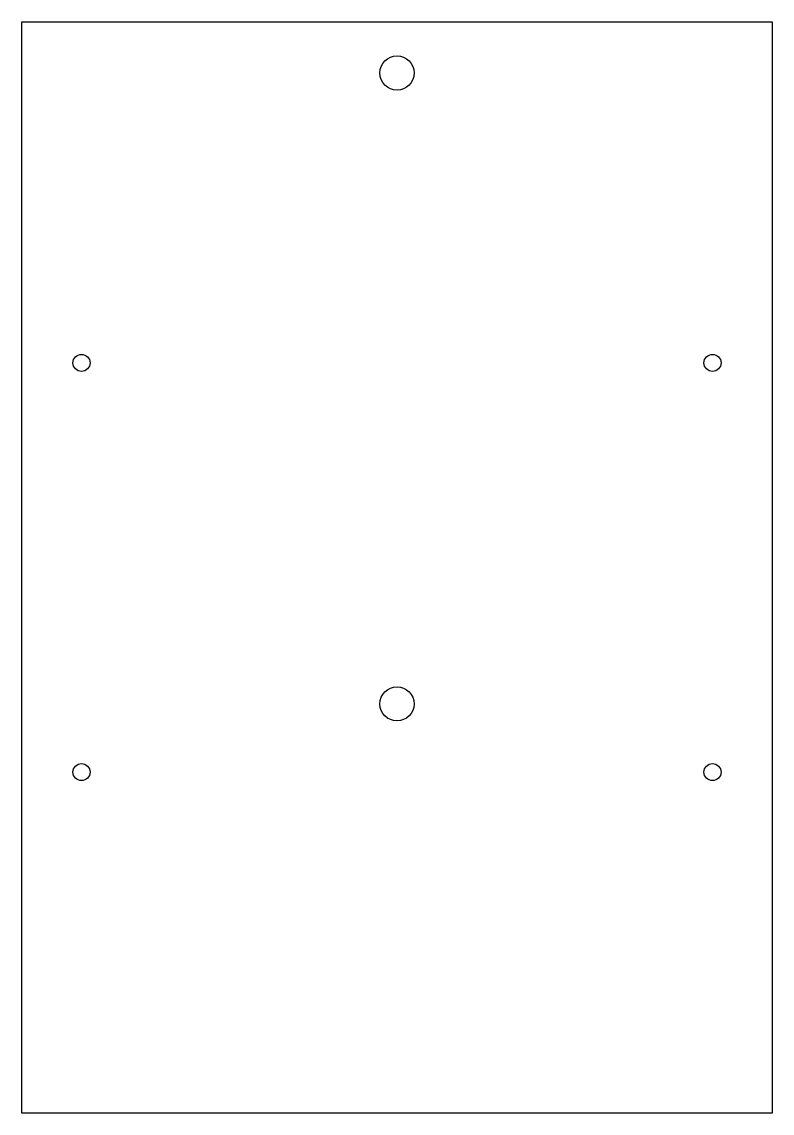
# Model space of a CAD drawing. Header units: inches. Extents: x -32.5 to -21.5, y -54.5 to -38.5.
import ezdxf

# ---------------------------------------------------------------- set-up
doc = ezdxf.new("R2010")
doc.units = ezdxf.units.IN
doc.layers.get('0').update_dxf_attribs({"linetype": 'CONTINUOUS'})

msp = doc.modelspace()

# ---------------------------------------------------------------- linework, layer by layer
msp.add_lwpolyline([(-32.5, -38.5), (-21.5, -38.5), (-21.5, -54.5), (-32.5, -54.5)], close=True)
for centre, radius in [((-27, -39.25), 0.25), ((-31.625, -43.5), 0.125), ((-22.375, -43.5), 0.125), ((-27, -48.5), 0.25), ((-31.625, -49.5), 0.125), ((-22.375, -49.5), 0.125)]:
    msp.add_circle(centre, radius)

doc.saveas('drawing.dxf')
